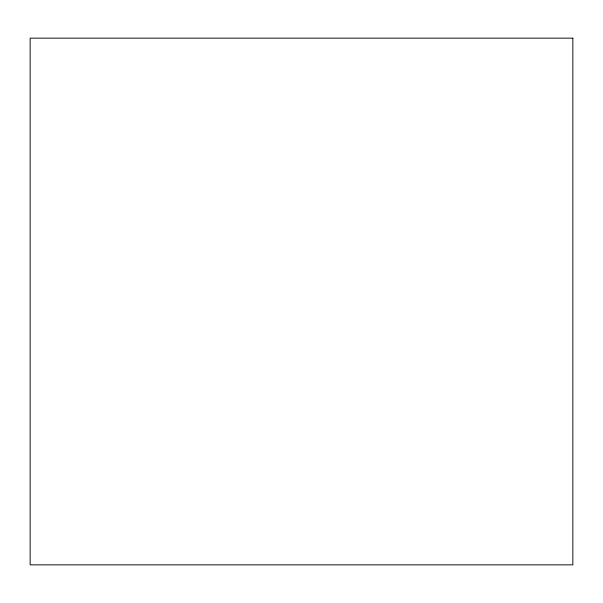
<?xml version="1.0" encoding="UTF-8"?>
<svg xmlns="http://www.w3.org/2000/svg" width="603" height="603" viewBox="0 0 603 603"><rect width="100%" height="100%" fill="white"/><g stroke="black" fill="none" stroke-linecap="round" stroke-linejoin="round"><path stroke-width="0.9" d="M572.85 38.147L30.15 38.147L30.15 564.853L572.85 564.853L572.85 38.147"/></g></svg>
